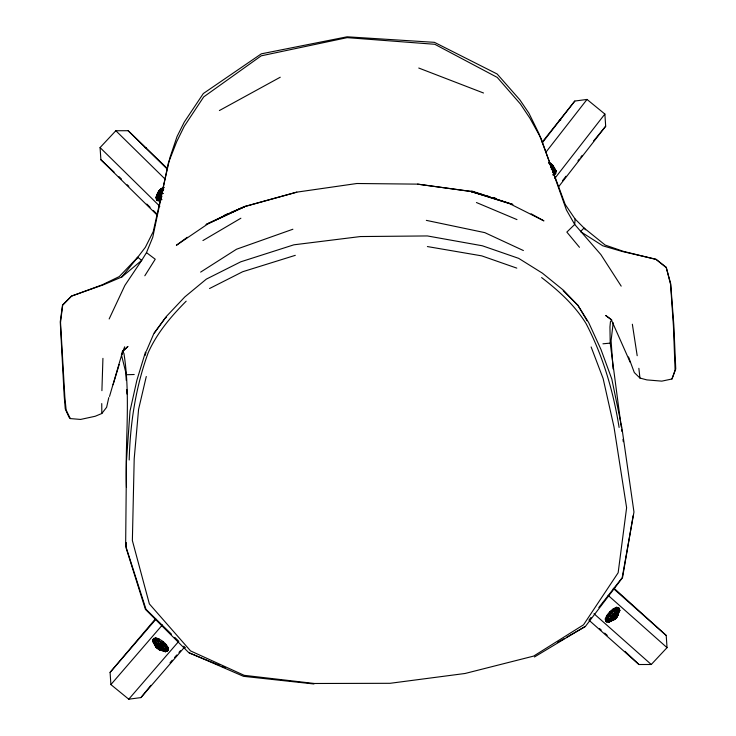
<?xml version="1.0" encoding="UTF-8"?>
<svg xmlns="http://www.w3.org/2000/svg" width="736" height="736" viewBox="0 0 736 736"><rect width="100%" height="100%" fill="white"/><g stroke="black" fill="none" stroke-linecap="round" stroke-linejoin="round"><path stroke-width="1.1" d="M122.342 351.679L127.825 346.5L122.342 351.679L123.906 353.289C130.944 397.468 124.78 442.759 126.482 487.352M126.224 542.496L126.196 548.237L145.424 609.39L189.051 652.924L219.843 665.454M101.908 390.66L102.93 358.358M152.895 641.608L155.885 637.9L152.987 639.51L155.011 638.977C160.632 640.053 163.935 644.957 168.378 648.011L165.379 651.71L158.074 647.965L152.895 641.608L152.987 639.51L153.861 638.434L155.885 637.9C161.193 639.336 165.867 643.117 168.378 648.011L168.286 650.1L167.412 651.185L165.379 651.71L161.966 650.532L154.753 644.699L153.861 638.434L152.895 641.608C155.029 646.659 159.804 652.611 165.968 649.962L166.042 648.296L164.56 645.831L158.81 641.185L156.096 640.246L154.477 640.67L154.588 644.304L156.188 647.303L157.541 648.628L158.534 647.404L154.404 642.335L156.188 647.303L159.123 649.676L162.389 650.615L165.968 649.962L160.623 647.827L156.188 647.303L154.588 644.304L154.477 640.67L154.588 644.304M159.123 649.676L155.885 644.8L155.747 646.236L157.826 648.278L160.255 649.888L161.626 649.456L162.389 650.615L160.512 650.155L158.534 647.404L164.349 650.385L159.123 649.676L157.688 645.454L158.81 641.185L154.643 642.988L155.434 646.042L154.643 642.988L156.096 640.246L155.471 645.187L156.188 647.303M161.34 649.943L160.623 647.827L159.27 646.493L156.29 644.975L155.471 645.187L161.34 649.943L160.623 647.827L157.688 645.454L155.471 645.187M550.51 164.938L551.338 163.916L553.187 166.244L553.122 167.587L554.512 170.163L554.318 171.976L552.58 172.555L553.38 166.584L554.282 168.259L554.512 170.163L552.672 165.269L548.679 162.592L553.122 167.587L549.737 162.895L550.96 167.385L553.279 167.514L552.672 165.269L549.737 162.895M108.79 397.587L106.637 407.266L101.816 413.512L95.22 416.263L80.583 419.437L70.279 418.582L66.13 410.016L64.823 396.814L60.527 322.488L62.661 305.247L71.686 295.982L103.702 284.694L121.845 276.966L137.733 257.278L145.351 247.314L153.217 231.684L169.832 157.927L177.054 136.519L184.258 122.121L203.32 93.536L261.308 53.838L347.125 36.8L434.433 42.338L497.177 74.014L519.846 99.829L528.89 113.151L538.872 133.418L565.193 204.442L575.101 219.015L574.706 224.452L566.849 232.088L579.471 247.296M157.256 193.991L156.924 198.361L157.476 200.597L159.73 201.02L155.949 197.432L157.256 193.991L160.062 190.265L163.631 187.257L162.076 189.621M129.196 460C130.134 423.402 135.672 387.127 148.221 352.636C157.026 332.902 171.074 316.379 186.18 301.18M618.341 613.907L618.406 607.577L616.326 607.32C611.257 609.445 607.126 613.815 605.277 618.994L605.654 621.055L606.657 622.003L608.736 622.26C613.806 620.135 617.936 615.774 619.786 610.595L619.408 608.534L618.406 607.577L619.786 610.595L615.489 617.587L608.736 622.26L605.277 618.994C609.279 615.379 611.901 610.08 617.329 608.276L619.408 608.534L616.326 607.32L619.786 610.595M158.028 192.841L157.357 194.626L157.706 196.024L159.611 198.656L158.028 192.841L157.817 198.315L159.611 198.656L161.396 197.855M549.157 163.41L551.025 164.303L556.057 170.853L555.809 173.144L554.953 174.193L552.773 174.91L555.809 173.144L553.619 173.862L556.057 170.853L554.3 167.624L549.452 163.3M613.198 322.764L611.092 340.667L613.06 368.911M628.526 356.951L634.312 372.554L639.952 378.056L646.87 379.905L661.802 381.138L671.959 378.994L675.096 370.162L673.431 325.984L670.579 284.418L666.209 267.306L656.227 259.458L623.475 251.39L605.204 245.079L584.044 228.013L575.101 219.015M161.23 197.073L157.706 196.024L158.562 191.443L161.156 188.701L164.266 187.33M161.929 196.76L160.54 193.32L161.156 188.701L163.438 188.269L163.668 189.18L161.984 192.087L160.54 193.32L158.249 193.752L163.438 188.269M109.158 318.955L124.872 285.439L141.698 260.378L137.733 257.278L119.306 276.561L102.276 284.804L71.282 296.249L62.532 305.017L60.251 321.825L64.188 395.867L65.265 408.903L68.982 417.156L70.279 418.582M633.162 515.669L622.518 577.705L585.249 626.612L566.361 637.413M158.562 191.443L157.384 196.54L157.817 198.315L157.357 194.626L158.562 191.443L161.156 188.701L158.176 192.473L158.424 193.798L157.384 196.54L158.562 191.443L163.134 190.578L160.54 193.32L158.249 193.752M617.265 616.676L618.378 611.524L617.237 614.164L611.561 620.788L612.508 619.97L612.941 617.78L615.544 615.038L616.86 614.385L617.706 614.486L617.854 615.324C616.483 619.252 611.966 621.662 607.927 620.614L607.632 618.967L608.782 616.326L611.055 613.401L613.861 610.963L616.428 609.675L618.084 609.877L618.461 613.493L617.854 615.324L618.084 609.877L618.461 613.493L617.265 616.676L614.67 619.418L611.561 620.788L607.927 620.614L612.941 617.78L615.544 615.038L617.706 614.486L618.231 612.196L616.428 609.675L617.706 614.486L617.265 616.676L615.103 617.228M614.67 619.418L615.544 615.038L613.861 610.963L618.231 612.196L618.461 613.493L616.106 618.176L614.965 617.09L613.355 620.08L609.592 620.816L612.159 619.528L613.576 619.776L617.568 615.563L617.237 614.164L614.67 619.418L612.508 619.97L612.941 617.78L608.782 616.326L612.711 614.965L615.544 615.038M146.28 376.501L138.57 409.4L134.2 458.776L132.37 540.564L149.362 603.897L190.56 650.918L244.159 675.326L314.41 683.486L390.062 683.302L465.069 673.477L533.628 656.098L583.528 624.818L618.148 572.755L626.612 507.739L613.98 426.908L603.124 378.543L591.128 346.95M109.508 396.437L122.746 351.265L121.744 354.531L124.66 346.803M145.148 355.442L146.059 352.167M113.096 384.726L119.168 364.55M145.516 351.9L136.85 380.346L130.024 411.01L126.472 460.92L125.644 545.79L146.022 609.362L171.479 634.193M556.057 170.853L554.953 174.193L555.202 171.911L554.3 167.624M158.24 194.93L160.062 190.265L163.53 188.011M615.489 617.587L616.97 613.879M121.845 276.966L141.698 260.378L146.482 252.632L152.766 237.268L168.323 163.116L176.695 141.689L184.258 126.307L203.706 96.894L261.188 55.835L347.18 37.646L434.82 44.298L497.242 77.4L520.407 103.988L529.929 118.229L541.052 138.359L566.407 209.944L574.706 224.452L600.87 254.582L621.193 286.138M146.363 351.081L153.971 333.279L164.229 319.534M552.58 172.555L554.282 168.259L552.672 165.269L550.344 165.14L553.279 167.514L554.318 171.976L554.282 168.259L552.672 165.269M155.949 197.432L157.476 200.597L156.492 199.658L155.949 197.432L160.062 190.265M160.66 190.836L162.168 188.269L163.502 188.434L158.424 193.798L159.933 190.146L162.168 188.269M158.176 192.473L159.703 189.934L161.046 191.204M611.966 620.65L613.474 618.24M136.537 259.173L137.733 257.278M144.817 275.77L155.232 259.219L146.482 252.632M671.959 378.994L675.749 368.975L673.826 325.091L670.698 283.737L666.209 267.306M154.312 333.086L166.051 316.793L184.819 296.921L206.356 279.11L240.736 261.823L293.894 244.812L360.392 236.55L427.386 235.943L482.328 245.778L518.696 258.364L542.404 273.166L563.629 290.389L577.429 304.98M611.772 319.939L610.448 321.696L609.942 326.95L610.208 343.123L620.623 422.326M554.824 178.37L604.872 114.052L587.015 99.434L574.816 101.044L542.257 142.039M562.47 180.762L565.993 176.226M577.972 160.816L579.379 159.004M580.787 157.191L582.194 155.379M558.449 186.972L605.682 126.233L604.872 114.052M542.358 142.72L574.816 101.044M546.094 151.966L587.015 99.434M588.901 620.154L591.017 617.449M598.81 607.522L622.178 577.742L633.963 512.026L621.929 428.012L611.8 379.012L600.981 349.517L588.625 322.469L577.788 305.127L563.196 290.729M154.753 644.699L155.627 643.623M158.433 640.154L159.307 639.078L155.011 638.977L166.52 644.911L165.646 645.987L168.286 650.1L166.253 650.633L167.412 651.185L167.504 649.088L162.325 642.721L163.199 641.645M161.966 650.532L162.84 649.456M155.655 618.626L110.087 672.4L110.897 684.59L128.754 699.2L140.944 697.59L150.889 685.336M593.52 141.045L605.682 126.233M110.087 672.4L155.609 619.629M110.897 684.59L162.389 624.938M128.754 699.2L178.802 641.304L174.772 637.394M170.025 662.777L172.261 660.192M174.506 657.598L176.75 655.003M178.986 652.409L180.486 650.688M140.944 697.59L184.276 647.45M608.736 622.26L610.963 619.694M157.366 215.335L100.887 159.758L100.078 147.577L115.846 130.732L128.147 130.714L167.486 168.645M589.38 620.54L638.958 664.516L651.259 664.498L667.028 647.652L666.218 635.462L613.944 588.184M612.508 619.97L617.706 614.486M164.919 318.614L166.529 317.078M551.163 168.93L552.396 167.808L552.764 170.145L554.125 169.694L553.38 166.584M187.238 237.277L176.382 245.29L208.214 223.68L244.941 206.531L296.774 192.151L356.868 183.503L417.579 184.129L470.681 191.351L488.318 196.346M161.35 198.398L158.746 200.091L156.492 199.658L159.73 201.02M200.634 272.108L236.523 249.228L292.882 229.236M534.456 656.99L584.872 626.603M202.934 240.552L240.884 218.224M557.419 642.537L564.374 638.554M219.383 110.547L280.25 77.225M209.539 288.53L242.659 271.74L295.292 255.337M227.691 214.047L206.052 224.517L245.134 206.365L296.774 192.151M161.267 198.968L158.746 200.091L162.012 199.668M225.161 215.032L228.316 213.661M230.414 212.75L245.134 206.365M224.02 215.565L244.941 206.531M160.623 647.827L164.56 645.831L160.476 645.003L157.688 645.454M559.194 120.308L560.869 119.821M602.94 343.804L610.208 343.123M126.932 374.716L134.219 374.504M160.54 193.32L163.447 193.467M550.96 167.385L553.279 167.514M313.959 683.974L243.46 676.32L189.465 652.86M417.579 184.129L470.874 191.489L490.618 197.046M144.458 147.476L146.179 147.734M427.395 246.56L481.73 255.861L516.792 268.125M426.337 220.368L484.794 232.631L523.388 250.544M492.816 197.662L496.101 198.591M492.724 197.598L496.027 198.536M470.681 191.351L512.891 204.498L492.237 197.717M470.874 191.489L509.542 203.596L543.932 220.883L531.134 213.799M471.592 190.946L483.543 194.865M418.756 68.034L483.506 93.003M221.968 666.319L225.152 667.616M476.431 202.529L516.976 219.604M548.679 162.592L553.187 166.244M610.972 319.415L605.673 315.468L610.898 319.295M666.181 267.545L655.859 259.238L622.076 251.427L602.747 245.787L580.529 231.592L584.044 228.013L585.506 229.77M541.613 277.573C558.596 290.637 574.715 305.155 586.049 323.555C603.042 356.077 613.336 391.304 619.105 427.46M593.989 613.723L651.259 664.498M599.555 628.553L601.257 630.062M604.679 633.098L607.246 635.37M163.686 650.21L165.379 651.71M613.263 588.414L666.218 635.462M608.092 595.332L667.028 647.652M100.887 159.758L114.071 172.068M625.02 651.36L638.958 664.516M183.798 646.208L185.444 647.809M128.147 130.714L167.468 169.344M115.846 130.732L164.993 178.995M100.078 147.577L159.832 206.328M119.02 176.677L121.477 179.096M127.199 184.736L128.837 186.346M146.832 204.065L150.107 207.294M153.382 210.514L157.467 214.544M577.788 305.127L587.107 320.786M156.115 644.488L158.074 647.965M551.025 164.303L552.966 167.799M630.191 362.305L611.239 319.571M121.385 354.669L125.782 372.352L126.233 380.346M632.353 324.236L637.192 355.709M620.779 423.467L621.248 426.88M621.561 429.162L621.874 431.434M622.978 439.401L623.291 441.683M638.857 368.313L639.952 378.056M126.739 389.473L126.988 394.045M101.752 403.567L101.816 413.512M159.169 193.927L159.114 196.282L161.212 195.353L159.169 193.927M616.934 612.039L616.86 614.385L614.91 613.051L611.055 613.401L614.109 616.29L607.632 618.967L612.361 619.132L610.254 620.623L610.024 619.335L610.926 617.265L614.91 613.051L616.934 612.039M163.723 648.977L163.659 650.284L161.377 649.088L166.042 648.296L159.27 646.493L161.911 643.227L158.047 643.393L155.912 642.657L156.29 644.975L158.047 643.393L162.555 647.045L163.723 648.977M607.724 616.63L605.654 621.055L607.734 621.313L606.657 622.003L606.289 619.942L610.586 612.95L617.329 608.276L613.088 608.939L614.1 609.886L609.574 611.993L610.586 612.95L606.712 615.673L607.724 616.63"/></g></svg>
